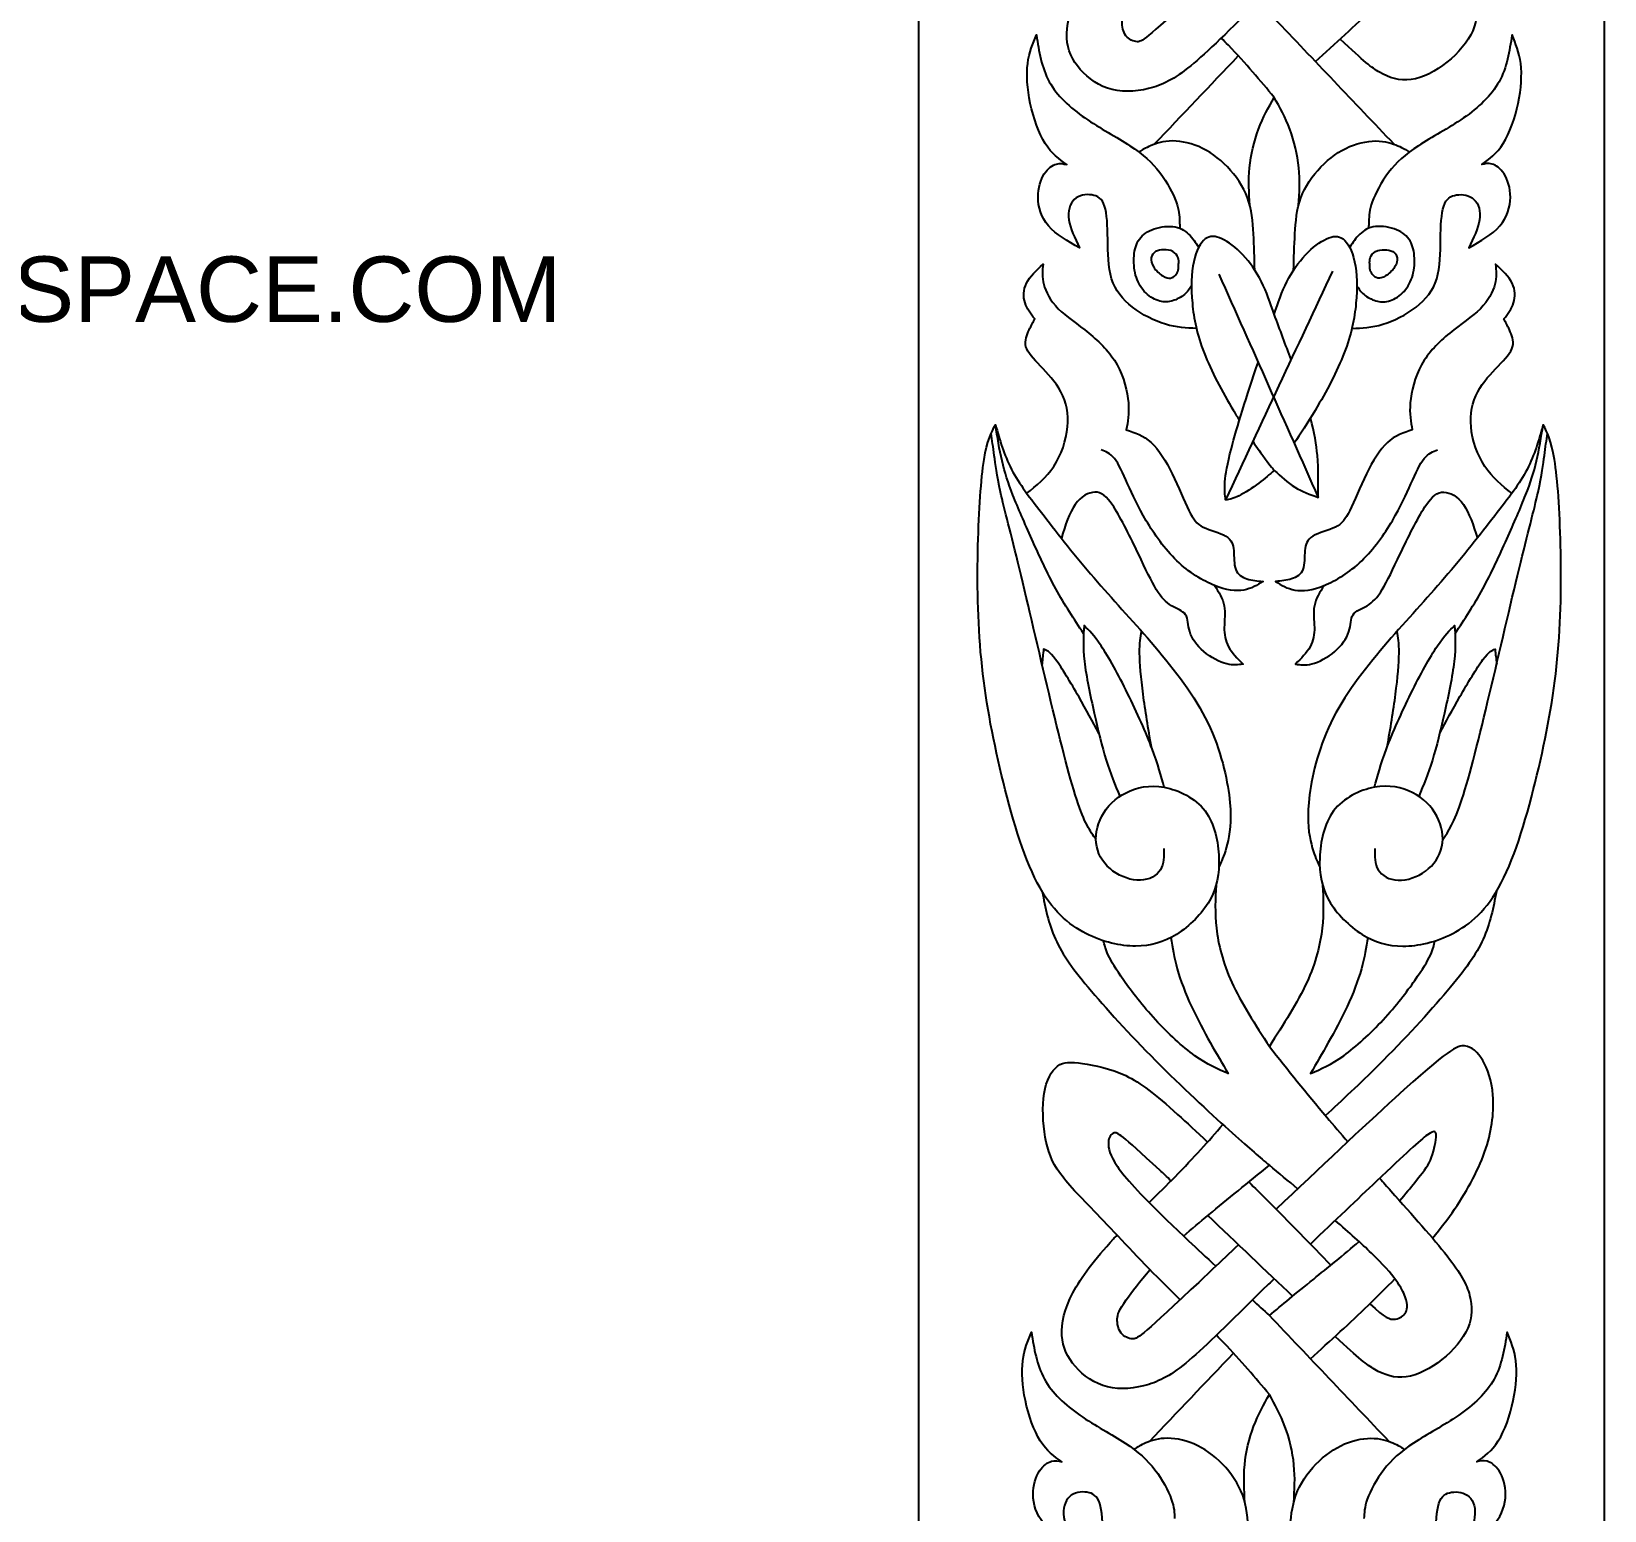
# Model space of a CAD drawing. Header units: millimetres. Extents: x 164 to 454, y 11 to 406.
# Drawn here: x 328.3 to 454.5, y 125.2 to 243.9 of the extents above; entities that cross this region are included whole.
import ezdxf
from ezdxf.enums import TextEntityAlignment as Align

# ---------------------------------------------------------------- set-up
doc = ezdxf.new("R2010")
doc.units = ezdxf.units.MM
for name, color, linetype in [('Default', 7, 'Continuous'), ('DV1_Default', 7, 'Continuous'), ('DV1_Layer_1', 7, 'Continuous'), ('Layer_1', 7, 'Continuous')]:
    doc.layers.add(name, color=color, linetype=linetype)
doc.styles.add('SEACAD_arial_ttfB', font='arial.ttf')

# ---------------------------------------------------------------- blocks, each defined once
blk = doc.blocks.new('SE')
at = {"layer": 'DV1_Layer_1', "color": 7, "linetype": 'Continuous'}
blk.add_line((399.47, 65.81), (399.47, 355.01), dxfattribs=at)
for points, knots in [([(436.83, 255.95), (437.13, 255.62), (437.43, 255.28), (437.73, 254.95), (439.46, 253), (441.15, 251.12), (442.24, 249.73), (443.33, 248.34), (444.29, 246.55), (444.29, 244.82), (443.91, 243.93), (443.52, 243.04), (442.74, 242.13), (441.84, 241.41), (440.93, 240.68), (439.89, 240.15), (438.96, 240.02), (438.03, 239.89), (437.2, 240.16), (436.43, 240.61), (435.8, 240.97), (435.21, 241.45), (433.26, 243.26)], [0, 0, 0, 0, 0.111111, 0.111111, 0.111111, 0.222222, 0.222222, 0.222222, 0.333333, 0.444444, 0.444444, 0.444444, 0.555556, 0.555556, 0.555556, 0.666667, 0.666667, 0.666667, 0.777778, 0.777778, 0.777778, 1, 1, 1, 1]), ([(428.37, 247.89), (428.22, 247.74), (428.07, 247.6), (427.92, 247.45), (425.18, 244.79), (421.32, 240.85), (419.38, 239.75), (418.31, 239.41), (417.23, 239.08), (416.04, 238.96), (414.99, 239.22), (413.95, 239.47), (412.16, 240.75), (411.4, 242.37), (411.34, 243.35), (411.28, 244.32), (411.54, 245.46), (412.21, 246.74), (412.88, 248.03), (413.97, 249.46), (415.47, 251.08), (415.56, 251.19), (415.66, 251.29), (415.76, 251.39)], [0, 0, 0, 0, 0.1, 0.1, 0.1, 0.2, 0.3, 0.3, 0.3, 0.4, 0.4, 0.4, 0.5, 0.6, 0.6, 0.6, 0.7, 0.7, 0.7, 0.8, 0.8, 0.8, 1, 1, 1, 1]), ([(425.51, 250.62), (424.06, 249.25), (422.75, 248.01), (421.69, 247.01), (417.59, 243.17), (417.33, 243.04), (417.01, 243.06), (416.69, 243.08), (416.31, 243.23), (416.08, 243.54), (415.85, 243.84), (415.68, 244.74), (415.92, 245.36), (416.5, 246.19), (416.94, 246.81), (417.62, 247.71), (418.41, 248.62)], [0, 0, 0, 0, 0.142857, 0.142857, 0.142857, 0.285714, 0.285714, 0.285714, 0.428571, 0.428571, 0.428571, 0.571429, 0.714286, 0.714286, 0.714286, 1, 1, 1, 1]), ([(431.28, 241.48), (432.08, 242.19), (432.88, 242.91), (433.67, 243.64), (435.2, 245.05), (436.71, 246.52), (438.05, 247.89)], [0, 0, 0, 0, 0.333333, 0.333333, 0.333333, 1, 1, 1, 1]), ([(421.74, 220.06), (420.94, 220.09), (420.15, 220.12), (419.26, 220.39), (418.37, 220.65), (417.38, 221.15), (416.6, 221.77), (415.81, 222.38), (415.23, 223.1), (414.93, 224.04), (414.64, 224.98), (414.64, 227.3), (414.57, 229.26), (414.37, 229.87), (414.18, 230.47), (413.45, 230.92), (412.31, 230.75), (411.94, 230.4), (411.57, 230.06), (411.23, 228.85), (411.98, 227.3), (412.36, 226.52), (411.42, 227.05), (410.47, 227.59), (409.87, 228.28), (409.28, 228.97), (409.03, 229.81), (409.03, 230.57), (409.02, 231.33), (409.24, 232), (409.53, 232.46), (409.83, 232.92), (410.55, 233.4), (411.07, 233.26), (411.33, 233.2), (410.73, 233.63), (409.52, 234.49), (408.66, 236.94), (408.41, 238.11), (408.15, 239.28), (408.09, 240.41), (408.2, 241.31), (408.31, 242.22), (408.6, 242.91), (408.9, 243.6), (409.1, 242.29), (409.31, 240.97), (409.93, 239.85), (410.55, 238.72), (411.59, 237.77), (412.79, 236.94), (413.99, 236.11), (416.71, 234.7), (418.19, 233.35), (418.8, 232.57), (419.4, 231.78), (419.87, 230.88), (420.11, 230.21), (420.35, 229.54), (420.37, 229.09), (420.39, 228.64)], [0, 0, 0, 0, 0.04, 0.04, 0.04, 0.08, 0.08, 0.08, 0.12, 0.12, 0.12, 0.16, 0.2, 0.2, 0.2, 0.24, 0.28, 0.28, 0.28, 0.32, 0.36, 0.36, 0.36, 0.4, 0.4, 0.4, 0.44, 0.44, 0.44, 0.48, 0.48, 0.48, 0.52, 0.56, 0.56, 0.56, 0.6, 0.64, 0.64, 0.64, 0.68, 0.68, 0.68, 0.72, 0.72, 0.72, 0.76, 0.76, 0.76, 0.8, 0.8, 0.8, 0.84, 0.88, 0.88, 0.88, 0.92, 0.92, 0.92, 1, 1, 1, 1]), ([(427.98, 238.59), (426.86, 239.93), (425.74, 241.27), (424.3, 242.77), (424.11, 242.96), (423.92, 243.16), (423.73, 243.35)], [0, 0, 0, 0, 0.333333, 0.333333, 0.333333, 1, 1, 1, 1]), ([(434.22, 220.06), (435.01, 220.09), (435.81, 220.12), (436.7, 220.39), (437.59, 220.65), (438.57, 221.15), (439.36, 221.77), (440.14, 222.38), (440.73, 223.1), (441.02, 224.04), (441.31, 224.98), (441.31, 227.3), (441.38, 229.26), (441.58, 229.87), (441.78, 230.47), (442.51, 230.92), (443.64, 230.75), (444.01, 230.4), (444.39, 230.06), (444.73, 228.85), (443.97, 227.3), (443.59, 226.52), (444.54, 227.05), (445.49, 227.59), (446.08, 228.28), (446.68, 228.97), (446.92, 229.81), (446.93, 230.57), (446.94, 231.33), (446.71, 232), (446.42, 232.46), (446.13, 232.92), (445.4, 233.4), (444.89, 233.26), (444.63, 233.2), (445.23, 233.63), (446.44, 234.49), (447.3, 236.94), (447.55, 238.11), (447.8, 239.28), (447.87, 240.41), (447.76, 241.31), (447.65, 242.22), (447.35, 242.91), (447.06, 243.6), (446.85, 242.29), (446.65, 240.97), (446.02, 239.85), (445.4, 238.72), (444.37, 237.77), (443.17, 236.94), (441.97, 236.11), (439.24, 234.7), (437.76, 233.35), (437.16, 232.57), (436.55, 231.78), (436.09, 230.88), (435.85, 230.21), (435.61, 229.54), (435.59, 229.09), (435.57, 228.64)], [0, 0, 0, 0, 0.04, 0.04, 0.04, 0.08, 0.08, 0.08, 0.12, 0.12, 0.12, 0.16, 0.2, 0.2, 0.2, 0.24, 0.28, 0.28, 0.28, 0.32, 0.36, 0.36, 0.36, 0.4, 0.4, 0.4, 0.44, 0.44, 0.44, 0.48, 0.48, 0.48, 0.52, 0.56, 0.56, 0.56, 0.6, 0.64, 0.64, 0.64, 0.68, 0.68, 0.68, 0.72, 0.72, 0.72, 0.76, 0.76, 0.76, 0.8, 0.8, 0.8, 0.84, 0.88, 0.88, 0.88, 0.92, 0.92, 0.92, 1, 1, 1, 1]), ([(426.02, 229.95), (425.96, 230.93), (425.9, 231.91), (426, 232.95), (426.1, 233.99), (426.37, 235.09), (426.72, 236.04), (427.08, 236.99), (427.53, 237.79), (427.98, 238.59)], [0, 0, 0, 0, 0.25, 0.25, 0.25, 0.5, 0.5, 0.5, 1, 1, 1, 1]), ([(429.94, 229.95), (430, 230.93), (430.06, 231.91), (429.96, 232.95), (429.85, 233.99), (429.59, 235.09), (429.23, 236.04), (428.88, 236.99), (428.43, 237.79), (427.98, 238.59)], [0, 0, 0, 0, 0.25, 0.25, 0.25, 0.5, 0.5, 0.5, 1, 1, 1, 1]), ([(426.42, 224.74), (426.39, 225.7), (426.37, 226.67), (426.32, 227.64), (426.26, 228.62), (426.17, 229.61), (425.84, 230.53), (425.5, 231.45), (424.92, 232.3), (423.54, 233.72), (422.75, 234.29), (421.93, 234.64), (421.11, 234.99), (420.26, 235.13), (419.55, 235.09), (418.85, 235.04), (418.29, 234.82), (417.91, 234.64), (417.53, 234.47), (417.32, 234.34), (417.12, 234.21)], [0, 0, 0, 0, 0.125, 0.125, 0.125, 0.25, 0.25, 0.25, 0.375, 0.375, 0.5, 0.5, 0.5, 0.625, 0.625, 0.625, 0.75, 0.75, 0.75, 1, 1, 1, 1]), ([(429.54, 224.74), (429.56, 225.7), (429.59, 226.67), (429.64, 227.64), (429.7, 228.62), (429.78, 229.61), (430.12, 230.53), (430.45, 231.45), (431.04, 232.3), (432.41, 233.72), (433.2, 234.29), (434.03, 234.64), (434.85, 234.99), (435.7, 235.13), (436.4, 235.09), (437.11, 235.04), (437.67, 234.82), (438.05, 234.64), (438.43, 234.47), (438.63, 234.34), (438.83, 234.21)], [0, 0, 0, 0, 0.125, 0.125, 0.125, 0.25, 0.25, 0.25, 0.375, 0.375, 0.5, 0.5, 0.5, 0.625, 0.625, 0.625, 0.75, 0.75, 0.75, 1, 1, 1, 1]), ([(421.35, 223.48), (421.19, 223.24), (421.02, 222.99), (420.77, 222.77), (420.51, 222.56), (420.16, 222.37), (419.83, 222.27), (419.49, 222.17), (419.17, 222.15), (418.8, 222.25), (418.43, 222.35), (418.02, 222.57), (417.68, 222.9), (417.34, 223.23), (417.08, 223.66), (416.92, 224.15), (416.75, 224.64), (416.7, 225.19), (416.72, 225.7), (416.74, 226.21), (416.85, 226.69), (417.07, 227.08), (417.3, 227.47), (417.65, 227.76), (418.66, 228.17), (419.32, 228.29), (420.38, 228.17), (420.79, 227.92), (421.11, 227.62), (421.43, 227.31), (421.68, 226.94), (421.92, 226.57)], [0, 0, 0, 0, 0.083333, 0.083333, 0.083333, 0.166667, 0.166667, 0.166667, 0.25, 0.25, 0.25, 0.333333, 0.333333, 0.333333, 0.416667, 0.416667, 0.416667, 0.5, 0.5, 0.5, 0.583333, 0.583333, 0.583333, 0.666667, 0.666667, 0.75, 0.75, 0.833333, 0.833333, 0.833333, 1, 1, 1, 1]), ([(427.98, 221.19), (427.67, 222.09), (427.37, 222.98), (426.95, 223.8), (426.54, 224.62), (426.03, 225.36), (425.47, 225.96), (424.9, 226.55), (423.7, 227.45), (422.83, 227.52), (422.45, 227.23), (422.06, 226.93), (421.71, 226.31), (421.52, 225.41), (421.33, 224.5), (421.3, 223.31), (421.41, 222.08), (421.52, 220.84), (422.04, 218.29), (423.8, 214.98), (424.7, 213.48), (424.86, 213.21), (425.02, 212.94), (425.18, 212.68)], [0, 0, 0, 0, 0.1, 0.1, 0.1, 0.2, 0.2, 0.2, 0.3, 0.4, 0.4, 0.4, 0.5, 0.5, 0.5, 0.6, 0.6, 0.6, 0.7, 0.8, 0.8, 0.8, 1, 1, 1, 1]), ([(427.98, 221.19), (428.28, 222.09), (428.59, 222.98), (429, 223.8), (429.41, 224.62), (429.93, 225.36), (430.49, 225.96), (431.05, 226.55), (432.26, 227.45), (433.12, 227.52), (433.51, 227.23), (433.9, 226.93), (434.24, 226.31), (434.43, 225.41), (434.62, 224.5), (434.66, 223.31), (434.54, 222.08), (434.43, 220.84), (433.91, 218.29), (432.16, 214.98), (431.26, 213.48), (430.67, 212.49), (430.07, 211.57), (429.58, 210.84)], [0, 0, 0, 0, 0.1, 0.1, 0.1, 0.2, 0.2, 0.2, 0.3, 0.4, 0.4, 0.4, 0.5, 0.5, 0.5, 0.6, 0.6, 0.6, 0.7, 0.8, 0.8, 0.8, 1, 1, 1, 1]), ([(434.61, 223.48), (434.77, 223.24), (434.93, 222.99), (435.19, 222.77), (435.44, 222.56), (435.79, 222.37), (436.13, 222.27), (436.47, 222.17), (436.79, 222.15), (437.16, 222.25), (437.52, 222.35), (437.93, 222.57), (438.27, 222.9), (438.61, 223.23), (438.88, 223.66), (439.04, 224.15), (439.2, 224.64), (439.26, 225.19), (439.23, 225.7), (439.21, 226.21), (439.11, 226.69), (438.88, 227.08), (438.65, 227.47), (438.3, 227.76), (437.29, 228.17), (436.63, 228.29), (435.57, 228.17), (435.17, 227.92), (434.85, 227.62), (434.52, 227.31), (434.28, 226.94), (434.04, 226.57)], [0, 0, 0, 0, 0.083333, 0.083333, 0.083333, 0.166667, 0.166667, 0.166667, 0.25, 0.25, 0.25, 0.333333, 0.333333, 0.333333, 0.416667, 0.416667, 0.416667, 0.5, 0.5, 0.5, 0.583333, 0.583333, 0.583333, 0.666667, 0.666667, 0.75, 0.75, 0.833333, 0.833333, 0.833333, 1, 1, 1, 1]), ([(420.31, 225.22), (420.31, 225.06), (420.31, 224.89), (420.24, 224.58), (420.15, 224.44), (419.95, 224.21), (419.83, 224.12), (419.67, 224.1), (419.5, 224.07), (419.29, 224.12), (418.78, 224.43), (418.49, 224.69), (418.31, 224.96), (418.14, 225.23), (418.07, 225.5), (418.11, 225.72), (418.15, 225.95), (418.28, 226.11), (418.46, 226.22), (418.65, 226.32), (418.88, 226.35), (419.13, 226.36), (419.37, 226.37), (419.63, 226.34), (419.84, 226.23), (420.04, 226.11), (420.2, 225.91), (420.27, 225.73), (420.34, 225.54), (420.32, 225.39), (420.31, 225.22)], [0, 0, 0, 0, 0.083333, 0.083333, 0.166667, 0.166667, 0.25, 0.25, 0.25, 0.333333, 0.333333, 0.416667, 0.416667, 0.416667, 0.5, 0.5, 0.5, 0.583333, 0.583333, 0.583333, 0.666667, 0.666667, 0.666667, 0.75, 0.75, 0.75, 0.833333, 0.833333, 0.833333, 1, 1, 1, 1]), ([(435.64, 225.22), (435.65, 225.06), (435.64, 224.89), (435.72, 224.58), (435.81, 224.44), (436.01, 224.21), (436.12, 224.12), (436.29, 224.1), (436.45, 224.07), (436.67, 224.12), (437.17, 224.43), (437.47, 224.69), (437.64, 224.96), (437.82, 225.23), (437.88, 225.5), (437.85, 225.72), (437.81, 225.95), (437.68, 226.11), (437.49, 226.22), (437.31, 226.32), (437.08, 226.35), (436.83, 226.36), (436.58, 226.37), (436.33, 226.34), (436.12, 226.23), (435.91, 226.11), (435.76, 225.91), (435.69, 225.73), (435.62, 225.54), (435.64, 225.39), (435.64, 225.22)], [0, 0, 0, 0, 0.083333, 0.083333, 0.166667, 0.166667, 0.25, 0.25, 0.25, 0.333333, 0.333333, 0.416667, 0.416667, 0.416667, 0.5, 0.5, 0.5, 0.583333, 0.583333, 0.583333, 0.666667, 0.666667, 0.666667, 0.75, 0.75, 0.75, 0.833333, 0.833333, 0.833333, 1, 1, 1, 1]), ([(408.12, 206.83), (408.9, 207.45), (409.69, 208.08), (410.29, 208.99), (410.89, 209.9), (411.3, 211.09), (411.4, 212.15), (411.51, 213.21), (411.09, 215.08), (409.78, 216.46), (409.22, 217.04), (408.66, 217.63), (408.19, 218.11), (408.06, 218.59), (407.94, 219.08), (408.14, 219.56), (408.31, 219.93), (408.49, 220.3), (408.63, 220.56), (408.76, 220.82), (408.45, 221.22), (407.83, 222.01), (407.83, 223.15), (408.1, 223.68), (408.37, 224.22), (408.9, 224.72), (409.44, 225.22), (409.38, 224.7), (409.28, 223.67), (410.01, 222.29), (410.65, 221.64), (411.3, 220.99), (412.23, 220.39), (413.11, 219.67), (413.99, 218.96), (414.82, 218.13), (415.37, 217.14), (415.92, 216.15), (416.2, 214.99), (416.28, 214.09), (416.35, 213.2), (416.23, 212.56), (416.11, 211.92), (416.8, 211.69), (418.18, 211.25), (419.29, 209.42), (419.79, 208.38), (420.3, 207.35), (421.24, 205.04), (422.01, 204.05), (423.63, 203.67), (424.1, 203.39), (424.56, 203.1), (424.69, 202.72), (424.73, 202.23), (424.77, 201.74), (424.7, 200.53), (425.39, 200.09), (425.79, 199.96), (426.19, 199.83), (426.63, 199.79), (427.08, 199.76), (426.62, 199.46), (425.69, 198.88), (424.13, 199.05), (423.19, 199.43), (422.25, 199.81), (421.15, 200.48), (420.17, 201.41), (419.2, 202.35), (418.35, 203.54), (417.71, 204.63), (417.06, 205.73), (416.61, 206.73), (416.22, 207.59), (415.84, 208.45), (415.51, 209.18), (415.16, 209.61), (414.82, 210.04), (414.46, 210.18), (414.09, 210.31)], [0, 0, 0, 0, 0.030303, 0.030303, 0.030303, 0.060606, 0.060606, 0.060606, 0.090909, 0.121212, 0.121212, 0.121212, 0.151515, 0.151515, 0.151515, 0.181818, 0.181818, 0.181818, 0.212121, 0.212121, 0.212121, 0.242424, 0.272727, 0.272727, 0.272727, 0.30303, 0.30303, 0.30303, 0.333333, 0.363636, 0.363636, 0.363636, 0.393939, 0.393939, 0.393939, 0.424242, 0.424242, 0.424242, 0.454545, 0.454545, 0.454545, 0.484848, 0.484848, 0.484848, 0.515152, 0.545455, 0.545455, 0.545455, 0.575758, 0.606061, 0.636364, 0.636364, 0.636364, 0.666667, 0.666667, 0.666667, 0.69697, 0.727273, 0.727273, 0.727273, 0.757576, 0.757576, 0.757576, 0.787879, 0.818182, 0.818182, 0.818182, 0.848485, 0.848485, 0.848485, 0.878788, 0.878788, 0.878788, 0.909091, 0.909091, 0.909091, 0.939394, 0.939394, 0.939394, 1, 1, 1, 1]), ([(447.05, 206.83), (446.27, 207.45), (445.48, 208.08), (444.89, 208.99), (444.29, 209.9), (443.87, 211.09), (443.77, 212.15), (443.67, 213.21), (444.08, 215.08), (445.39, 216.46), (445.95, 217.04), (446.51, 217.63), (446.98, 218.11), (447.11, 218.59), (447.24, 219.08), (447.03, 219.56), (446.86, 219.93), (446.68, 220.3), (446.55, 220.56), (446.41, 220.82), (446.72, 221.22), (447.34, 222.01), (447.34, 223.15), (447.07, 223.68), (446.8, 224.22), (446.27, 224.72), (445.74, 225.22), (445.79, 224.7), (445.89, 223.67), (445.17, 222.29), (444.52, 221.64), (443.87, 220.99), (442.94, 220.39), (442.06, 219.67), (441.18, 218.96), (440.35, 218.13), (439.8, 217.14), (439.25, 216.15), (438.97, 214.99), (438.9, 214.09), (438.82, 213.2), (438.94, 212.56), (439.06, 211.92), (438.37, 211.69), (436.99, 211.25), (435.89, 209.42), (435.38, 208.38), (434.87, 207.35), (433.94, 205.04), (433.16, 204.05), (431.54, 203.67), (431.07, 203.39), (430.61, 203.1), (430.49, 202.72), (430.44, 202.23), (430.4, 201.74), (430.47, 200.53), (429.78, 200.09), (429.38, 199.96), (428.99, 199.83), (428.54, 199.79), (428.09, 199.76), (428.55, 199.46), (429.49, 198.88), (431.04, 199.05), (431.98, 199.43), (432.92, 199.81), (434.02, 200.48), (435, 201.41), (435.97, 202.35), (436.82, 203.54), (437.46, 204.63), (438.11, 205.73), (438.56, 206.73), (438.95, 207.59), (439.34, 208.45), (439.66, 209.18), (440.01, 209.61), (440.35, 210.04), (440.72, 210.18), (441.08, 210.31)], [0, 0, 0, 0, 0.030303, 0.030303, 0.030303, 0.060606, 0.060606, 0.060606, 0.090909, 0.121212, 0.121212, 0.121212, 0.151515, 0.151515, 0.151515, 0.181818, 0.181818, 0.181818, 0.212121, 0.212121, 0.212121, 0.242424, 0.272727, 0.272727, 0.272727, 0.30303, 0.30303, 0.30303, 0.333333, 0.363636, 0.363636, 0.363636, 0.393939, 0.393939, 0.393939, 0.424242, 0.424242, 0.424242, 0.454545, 0.454545, 0.454545, 0.484848, 0.484848, 0.484848, 0.515152, 0.545455, 0.545455, 0.545455, 0.575758, 0.606061, 0.636364, 0.636364, 0.636364, 0.666667, 0.666667, 0.666667, 0.69697, 0.727273, 0.727273, 0.727273, 0.757576, 0.757576, 0.757576, 0.787879, 0.818182, 0.818182, 0.818182, 0.848485, 0.848485, 0.848485, 0.878788, 0.878788, 0.878788, 0.909091, 0.909091, 0.909091, 0.939394, 0.939394, 0.939394, 1, 1, 1, 1]), ([(427.98, 221.19), (427.98, 221.19), (427.98, 221.19), (427.98, 221.19), (427.98, 221.19), (427.98, 221.19), (427.98, 221.19)], [0, 0, 0, 0, 0.333333, 0.333333, 0.333333, 1, 1, 1, 1]), ([(427.98, 208.67), (427.61, 208.34), (427.23, 208.01), (426.74, 207.64), (426.24, 207.27), (425, 206.45), (424.39, 206.34), (424.08, 206.29), (423.98, 207.12), (423.89, 207.94), (424.54, 210.43), (424.98, 212.13), (425.78, 214.61), (426.68, 217.33)], [0, 0, 0, 0, 0.166667, 0.166667, 0.166667, 0.333333, 0.5, 0.5, 0.5, 0.666667, 0.666667, 0.666667, 1, 1, 1, 1]), ([(419.11, 178.33), (419.13, 177.71), (419.15, 177.09), (418.85, 176.62), (418.56, 176.14), (417.96, 175.81), (417.24, 175.79), (416.53, 175.76), (414.87, 176.32), (413.9, 177.7), (413.74, 178.48), (413.58, 179.26), (413.89, 181.02), (415.23, 182.37), (416.09, 182.81), (416.94, 183.25), (417.97, 183.46), (419.15, 183.24), (420.32, 183.03), (421.63, 182.39), (422.43, 181.34), (423.22, 180.3), (423.49, 178.85), (423.54, 177.57), (423.58, 176.3), (423.2, 174.09), (421.17, 172.09), (420.14, 171.44), (419.11, 170.8), (418.08, 170.5), (416.86, 170.5), (415.65, 170.5), (414.25, 170.8), (412.87, 171.51), (411.49, 172.23), (408.76, 174.5), (405.92, 184.34), (404.78, 190.41), (404.48, 193.51), (404.17, 196.62), (404.14, 199.79), (404.21, 202.63), (404.28, 205.47), (404.45, 207.97), (404.7, 209.53), (404.95, 211.09), (405.28, 211.71), (405.61, 212.33), (405.95, 211.13), (406.3, 209.92), (406.9, 208.75), (407.5, 207.59), (408.37, 206.47), (409.51, 205.01), (410.64, 203.55), (413.47, 199.96), (416.51, 196.72), (418.1, 194.88), (419.68, 193.05), (421.34, 190.99), (422.45, 188.82), (423.56, 186.65), (424.7, 182.06), (424.46, 179.82), (424.28, 178.97), (424.1, 178.13), (423.86, 177.56), (423.72, 177.25), (423.59, 176.94), (423.56, 176.89), (423.53, 176.83)], [0, 0, 0, 0, 0.034483, 0.034483, 0.034483, 0.068966, 0.068966, 0.068966, 0.103448, 0.137931, 0.137931, 0.137931, 0.172414, 0.206897, 0.206897, 0.206897, 0.241379, 0.241379, 0.241379, 0.275862, 0.275862, 0.275862, 0.310345, 0.310345, 0.310345, 0.344828, 0.37931, 0.37931, 0.37931, 0.413793, 0.413793, 0.413793, 0.448276, 0.448276, 0.448276, 0.482759, 0.517241, 0.551724, 0.551724, 0.551724, 0.586207, 0.586207, 0.586207, 0.62069, 0.62069, 0.62069, 0.655172, 0.655172, 0.655172, 0.689655, 0.689655, 0.689655, 0.724138, 0.724138, 0.724138, 0.758621, 0.793103, 0.793103, 0.793103, 0.827586, 0.827586, 0.827586, 0.862069, 0.896552, 0.896552, 0.896552, 0.931034, 0.931034, 0.931034, 1, 1, 1, 1]), ([(412.68, 195.58), (411.92, 196.73), (411.16, 197.87), (410.46, 199.15), (409.76, 200.43), (409.12, 201.84), (407.95, 204.45), (407.42, 205.66), (407.02, 206.67), (406.62, 207.69), (406.35, 208.51), (406.14, 209.42), (405.93, 210.34), (405.77, 211.33), (405.61, 212.33)], [0, 0, 0, 0, 0.166667, 0.166667, 0.166667, 0.333333, 0.333333, 0.5, 0.5, 0.5, 0.666667, 0.666667, 0.666667, 1, 1, 1, 1]), ([(427.98, 208.67), (428.51, 208.18), (429.04, 207.69), (429.63, 207.32), (430.22, 206.96), (430.86, 206.73), (431.51, 206.5), (431.52, 207.61), (431.54, 208.72), (431.44, 209.87), (431.36, 210.75), (431.21, 211.66), (430.89, 212.87)], [0, 0, 0, 0, 0.2, 0.2, 0.2, 0.4, 0.4, 0.4, 0.6, 0.6, 0.6, 1, 1, 1, 1]), ([(436.06, 178.33), (436.04, 177.71), (436.02, 177.09), (436.32, 176.62), (436.61, 176.14), (437.21, 175.81), (437.93, 175.79), (438.65, 175.76), (440.3, 176.32), (441.27, 177.7), (441.43, 178.48), (441.6, 179.26), (441.28, 181.02), (439.94, 182.37), (439.09, 182.81), (438.23, 183.25), (437.2, 183.46), (436.02, 183.24), (434.85, 183.03), (433.54, 182.39), (432.75, 181.34), (431.95, 180.3), (431.68, 178.85), (431.63, 177.57), (431.59, 176.3), (431.97, 174.09), (434.01, 172.09), (435.03, 171.44), (436.06, 170.8), (437.09, 170.5), (438.31, 170.5), (439.53, 170.5), (440.92, 170.8), (442.3, 171.51), (443.68, 172.23), (446.41, 174.5), (449.25, 184.34), (450.39, 190.41), (450.69, 193.51), (451, 196.62), (451.03, 199.79), (450.96, 202.63), (450.89, 205.47), (450.72, 207.97), (450.47, 209.53), (450.22, 211.09), (449.89, 211.71), (449.56, 212.33), (449.22, 211.13), (448.87, 209.92), (448.27, 208.75), (447.67, 207.59), (446.8, 206.47), (445.67, 205.01), (444.53, 203.55), (441.7, 199.96), (438.66, 196.72), (437.08, 194.88), (435.49, 193.05), (433.83, 190.99), (432.72, 188.82), (431.61, 186.65), (430.47, 182.06), (430.71, 179.82), (430.89, 178.97), (431.07, 178.13), (431.31, 177.56), (431.45, 177.25), (431.58, 176.94), (431.61, 176.89), (431.64, 176.83)], [0, 0, 0, 0, 0.034483, 0.034483, 0.034483, 0.068966, 0.068966, 0.068966, 0.103448, 0.137931, 0.137931, 0.137931, 0.172414, 0.206897, 0.206897, 0.206897, 0.241379, 0.241379, 0.241379, 0.275862, 0.275862, 0.275862, 0.310345, 0.310345, 0.310345, 0.344828, 0.37931, 0.37931, 0.37931, 0.413793, 0.413793, 0.413793, 0.448276, 0.448276, 0.448276, 0.482759, 0.517241, 0.551724, 0.551724, 0.551724, 0.586207, 0.586207, 0.586207, 0.62069, 0.62069, 0.62069, 0.655172, 0.655172, 0.655172, 0.689655, 0.689655, 0.689655, 0.724138, 0.724138, 0.724138, 0.758621, 0.793103, 0.793103, 0.793103, 0.827586, 0.827586, 0.827586, 0.862069, 0.896552, 0.896552, 0.896552, 0.931034, 0.931034, 0.931034, 1, 1, 1, 1]), ([(442.49, 195.58), (443.25, 196.73), (444.01, 197.87), (444.71, 199.15), (445.41, 200.43), (446.05, 201.84), (447.22, 204.45), (447.75, 205.66), (448.15, 206.67), (448.55, 207.69), (448.82, 208.51), (449.03, 209.42), (449.24, 210.34), (449.4, 211.33), (449.56, 212.33)], [0, 0, 0, 0, 0.166667, 0.166667, 0.166667, 0.333333, 0.333333, 0.5, 0.5, 0.5, 0.666667, 0.666667, 0.666667, 1, 1, 1, 1]), ([(413.68, 179.06), (413.21, 179.71), (412.75, 180.37), (411.51, 184.16), (410.73, 187.3), (409.91, 190.74), (409.09, 194.19), (408.23, 197.93), (407.54, 200.77), (406.85, 203.6), (406.33, 205.54), (406.02, 206.93), (405.71, 208.31), (405.61, 209.16), (405.52, 209.85), (405.42, 210.55), (405.35, 211.1), (405.27, 211.64)], [0, 0, 0, 0, 0.142857, 0.142857, 0.285714, 0.285714, 0.285714, 0.428571, 0.428571, 0.428571, 0.571429, 0.571429, 0.571429, 0.714286, 0.714286, 0.714286, 1, 1, 1, 1]), ([(426.27, 211), (426.57, 210.55), (426.84, 210.16), (427.06, 209.86), (427.61, 209.08), (427.79, 208.87), (427.98, 208.67)], [0, 0, 0, 0, 0.333333, 0.333333, 0.333333, 1, 1, 1, 1]), ([(441.5, 179.06), (441.96, 179.71), (442.42, 180.37), (443.67, 184.16), (444.44, 187.3), (445.26, 190.74), (446.08, 194.19), (446.94, 197.93), (447.63, 200.77), (448.32, 203.6), (448.84, 205.54), (449.15, 206.93), (449.46, 208.31), (449.56, 209.16), (449.66, 209.85), (449.75, 210.55), (449.83, 211.1), (449.9, 211.64)], [0, 0, 0, 0, 0.142857, 0.142857, 0.285714, 0.285714, 0.285714, 0.428571, 0.428571, 0.428571, 0.571429, 0.571429, 0.571429, 0.714286, 0.714286, 0.714286, 1, 1, 1, 1]), ([(423.19, 199.43), (423.52, 198.9), (423.85, 198.37), (423.97, 197.81), (424.08, 197.24), (423.98, 196.64), (423.97, 196.07), (423.96, 195.51), (424.05, 195), (424.31, 194.51), (424.58, 194.03), (425.03, 193.58), (425.48, 193.13), (425.1, 193.06), (424.72, 193), (424.17, 193.14), (423.62, 193.29), (422.89, 193.65), (422.33, 194.13), (421.77, 194.6), (421.37, 195.19), (421.2, 195.73), (421.03, 196.27), (421.08, 196.77), (420.86, 197.09), (420.65, 197.41), (419.68, 197.69), (418.92, 198.45), (418.52, 199.11), (418.11, 199.78), (417.25, 201.67), (415.7, 204.81), (415.1, 205.73), (414.51, 206.66), (414.09, 206.93), (413.58, 206.92), (413.08, 206.9), (412.47, 206.59), (412.01, 205.93), (411.54, 205.27), (411.22, 204.26), (410.9, 203.24)], [0, 0, 0, 0, 0.0625, 0.0625, 0.0625, 0.125, 0.125, 0.125, 0.1875, 0.1875, 0.1875, 0.25, 0.25, 0.25, 0.3125, 0.3125, 0.3125, 0.375, 0.375, 0.375, 0.4375, 0.4375, 0.4375, 0.5, 0.5, 0.5, 0.5625, 0.625, 0.625, 0.625, 0.6875, 0.75, 0.75, 0.75, 0.8125, 0.8125, 0.8125, 0.875, 0.875, 0.875, 1, 1, 1, 1]), ([(431.98, 199.43), (431.65, 198.9), (431.32, 198.37), (431.2, 197.81), (431.09, 197.24), (431.19, 196.64), (431.2, 196.07), (431.21, 195.51), (431.12, 195), (430.86, 194.51), (430.59, 194.03), (430.14, 193.58), (429.69, 193.13), (430.07, 193.06), (430.45, 193), (431, 193.14), (431.56, 193.29), (432.28, 193.65), (432.84, 194.13), (433.4, 194.6), (433.8, 195.19), (433.97, 195.73), (434.14, 196.27), (434.09, 196.77), (434.31, 197.09), (434.52, 197.41), (435.49, 197.69), (436.25, 198.45), (436.65, 199.11), (437.06, 199.78), (437.92, 201.67), (439.47, 204.81), (440.07, 205.73), (440.66, 206.66), (441.08, 206.93), (441.59, 206.92), (442.1, 206.9), (442.7, 206.59), (443.16, 205.93), (443.63, 205.27), (443.95, 204.26), (444.28, 203.24)], [0, 0, 0, 0, 0.0625, 0.0625, 0.0625, 0.125, 0.125, 0.125, 0.1875, 0.1875, 0.1875, 0.25, 0.25, 0.25, 0.3125, 0.3125, 0.3125, 0.375, 0.375, 0.375, 0.4375, 0.4375, 0.4375, 0.5, 0.5, 0.5, 0.5625, 0.625, 0.625, 0.625, 0.6875, 0.75, 0.75, 0.75, 0.8125, 0.8125, 0.8125, 0.875, 0.875, 0.875, 1, 1, 1, 1]), ([(419.15, 183.24), (418.91, 184.15), (418.66, 185.06), (417.7, 187.61), (416.98, 189.25), (416.22, 190.77), (415.47, 192.29), (414.69, 193.69), (413.51, 195.47), (413.11, 195.84), (412.72, 196.21), (412.67, 195.37), (412.62, 194.54), (412.89, 192.15), (413.22, 190.59), (413.54, 189.18), (413.85, 187.77), (414.16, 186.51), (414.5, 185.42), (414.84, 184.33), (415.22, 183.42), (415.59, 182.51)], [0, 0, 0, 0, 0.111111, 0.111111, 0.222222, 0.222222, 0.222222, 0.333333, 0.333333, 0.444444, 0.444444, 0.444444, 0.555556, 0.555556, 0.666667, 0.666667, 0.666667, 0.777778, 0.777778, 0.777778, 1, 1, 1, 1]), ([(418.12, 186.49), (417.88, 187.94), (417.63, 189.39), (417.29, 192.02), (417.18, 193.2), (417.18, 194.01), (417.17, 194.83), (417.26, 195.29), (417.35, 195.74)], [0, 0, 0, 0, 0.25, 0.25, 0.5, 0.5, 0.5, 1, 1, 1, 1]), ([(436.02, 183.24), (436.27, 184.15), (436.51, 185.06), (437.47, 187.61), (438.2, 189.25), (438.95, 190.77), (439.7, 192.29), (440.48, 193.69), (441.66, 195.47), (442.06, 195.84), (442.45, 196.21), (442.5, 195.37), (442.56, 194.54), (442.28, 192.15), (441.95, 190.59), (441.64, 189.18), (441.32, 187.77), (441.01, 186.51), (440.67, 185.42), (440.33, 184.33), (439.96, 183.42), (439.58, 182.51)], [0, 0, 0, 0, 0.111111, 0.111111, 0.222222, 0.222222, 0.222222, 0.333333, 0.333333, 0.444444, 0.444444, 0.444444, 0.555556, 0.555556, 0.666667, 0.666667, 0.666667, 0.777778, 0.777778, 0.777778, 1, 1, 1, 1]), ([(437.05, 186.49), (437.3, 187.94), (437.54, 189.39), (437.89, 192.02), (437.99, 193.2), (438, 194.01), (438, 194.83), (437.91, 195.29), (437.83, 195.74)], [0, 0, 0, 0, 0.25, 0.25, 0.5, 0.5, 0.5, 1, 1, 1, 1]), ([(413.91, 187.57), (413.41, 188.5), (412.91, 189.44), (412.29, 190.52), (411.67, 191.6), (410.93, 192.83), (410.44, 193.49), (409.95, 194.15), (409.71, 194.24), (409.47, 194.32), (409.43, 193.93), (409.39, 193.53), (409.35, 193.13)], [0, 0, 0, 0, 0.2, 0.2, 0.2, 0.4, 0.4, 0.4, 0.6, 0.6, 0.6, 1, 1, 1, 1]), ([(441.26, 187.57), (441.76, 188.5), (442.26, 189.44), (442.88, 190.52), (443.5, 191.6), (444.24, 192.83), (444.73, 193.49), (445.22, 194.15), (445.46, 194.24), (445.7, 194.32), (445.74, 193.93), (445.79, 193.53), (445.83, 193.13)], [0, 0, 0, 0, 0.2, 0.2, 0.2, 0.4, 0.4, 0.4, 0.6, 0.6, 0.6, 1, 1, 1, 1]), ([(409.36, 174.88), (409.61, 173.6), (409.86, 172.32), (410.42, 171.07), (410.99, 169.81), (411.87, 168.59), (413.31, 166.89), (414.75, 165.19), (416.75, 163.02), (418.85, 160.93), (420.94, 158.84), (423.13, 156.84), (424.6, 155.52), (426.08, 154.2), (426.83, 153.56), (427.59, 152.92)], [0, 0, 0, 0, 0.166667, 0.166667, 0.166667, 0.333333, 0.333333, 0.333333, 0.5, 0.5, 0.5, 0.666667, 0.666667, 0.666667, 1, 1, 1, 1]), ([(423.31, 175.4), (423.26, 174.3), (423.2, 173.21), (423.49, 170.66), (423.84, 169.19), (424.58, 167.58), (425.32, 165.97), (426.45, 164.21), (427.59, 162.45)], [0, 0, 0, 0, 0.25, 0.25, 0.5, 0.5, 0.5, 1, 1, 1, 1]), ([(431.86, 175.4), (431.91, 174.3), (431.97, 173.21), (431.68, 170.66), (431.33, 169.19), (430.59, 167.58), (429.85, 165.97), (428.72, 164.21), (427.59, 162.45)], [0, 0, 0, 0, 0.25, 0.25, 0.5, 0.5, 0.5, 1, 1, 1, 1]), ([(445.81, 174.88), (445.56, 173.6), (445.31, 172.32), (444.75, 171.07), (444.18, 169.81), (443.3, 168.59), (441.86, 166.89), (440.42, 165.19), (438.42, 163.02), (436.33, 160.93), (434.87, 159.48), (433.36, 158.07), (432.09, 156.9)], [0, 0, 0, 0, 0.2, 0.2, 0.2, 0.4, 0.4, 0.4, 0.6, 0.6, 0.6, 1, 1, 1, 1]), ([(419.69, 171.18), (419.81, 170.39), (419.93, 169.6), (420.46, 167.74), (420.87, 166.67), (421.34, 165.65), (421.82, 164.63), (422.35, 163.65), (423.35, 161.87), (423.81, 161.08), (424.28, 160.29), (423.44, 160.64), (422.61, 161), (421.62, 161.71), (420.62, 162.42), (419.47, 163.48), (418.45, 164.59), (417.43, 165.7), (416.55, 166.85), (415.91, 167.75), (415.27, 168.65), (414.89, 169.3), (414.66, 169.78), (414.43, 170.27), (414.36, 170.59), (414.29, 170.92)], [0, 0, 0, 0, 0.1, 0.1, 0.2, 0.2, 0.2, 0.3, 0.3, 0.4, 0.4, 0.4, 0.5, 0.5, 0.5, 0.6, 0.6, 0.6, 0.7, 0.7, 0.7, 0.8, 0.8, 0.8, 1, 1, 1, 1]), ([(435.48, 171.18), (435.36, 170.39), (435.24, 169.6), (434.71, 167.74), (434.3, 166.67), (433.83, 165.65), (433.35, 164.63), (432.82, 163.65), (431.82, 161.87), (431.36, 161.08), (430.89, 160.29), (431.73, 160.64), (432.56, 161), (433.56, 161.71), (434.55, 162.42), (435.7, 163.48), (436.72, 164.59), (437.74, 165.7), (438.63, 166.85), (439.26, 167.75), (439.9, 168.65), (440.29, 169.3), (440.51, 169.78), (440.74, 170.27), (440.81, 170.59), (440.88, 170.92)], [0, 0, 0, 0, 0.1, 0.1, 0.2, 0.2, 0.2, 0.3, 0.3, 0.4, 0.4, 0.4, 0.5, 0.5, 0.5, 0.6, 0.6, 0.6, 0.7, 0.7, 0.7, 0.8, 0.8, 0.8, 1, 1, 1, 1]), ([(427.59, 162.45), (429.07, 160.58), (430.56, 158.72), (432.19, 156.78), (432.74, 156.13), (433.3, 155.47), (433.88, 154.8)], [0, 0, 0, 0, 0.333333, 0.333333, 0.333333, 1, 1, 1, 1]), ([(440.68, 147.08), (441.32, 147.85), (441.91, 148.6), (442.45, 149.4), (443.52, 150.96), (444.44, 152.67), (444.96, 154.26), (445.49, 155.86), (445.63, 157.34), (445.53, 158.54), (445.44, 159.74), (444.78, 161.57), (443.85, 162.43), (443.26, 162.49), (442.68, 162.55), (441.97, 162.24), (437.65, 158.3), (435.19, 156.05), (431.56, 152.63), (428.13, 149.39)], [0, 0, 0, 0, 0.125, 0.125, 0.125, 0.25, 0.25, 0.25, 0.375, 0.375, 0.375, 0.5, 0.625, 0.625, 0.625, 0.75, 0.75, 0.75, 1, 1, 1, 1]), ([(420.43, 142.13), (419.94, 142.61), (419.43, 143.11), (418.93, 143.61), (417.18, 145.37), (415.46, 147.23), (414.04, 148.71), (412.63, 150.18), (411.52, 151.27), (410.82, 152.24), (410.11, 153.22), (409.49, 154.94), (409.28, 158.98), (410.11, 160.5), (410.6, 160.87), (411.09, 161.24), (411.66, 161.22), (412.6, 161.08), (413.54, 160.95), (414.85, 160.69), (416.07, 160.11), (417.28, 159.53), (418.41, 158.63), (420.23, 156.99), (420.94, 156.35), (421.74, 155.61), (422.63, 154.78)], [0, 0, 0, 0, 0.090909, 0.090909, 0.090909, 0.181818, 0.181818, 0.181818, 0.272727, 0.272727, 0.272727, 0.363636, 0.454545, 0.545455, 0.545455, 0.545455, 0.636364, 0.636364, 0.636364, 0.727273, 0.727273, 0.727273, 0.818182, 0.818182, 0.818182, 1, 1, 1, 1]), ([(419.7, 151.67), (419.37, 151.98), (419.07, 152.26), (418.79, 152.53), (415.66, 155.44), (415.08, 155.72), (414.7, 155.17), (414.67, 154.74), (414.65, 154.3), (414.78, 153.72), (415.4, 152.81), (416.03, 151.91), (417.13, 150.68), (419.24, 148.64), (420.36, 147.55), (421.76, 146.24), (423.29, 144.82)], [0, 0, 0, 0, 0.142857, 0.142857, 0.142857, 0.285714, 0.428571, 0.428571, 0.428571, 0.571429, 0.571429, 0.571429, 0.714286, 0.714286, 0.714286, 1, 1, 1, 1]), ([(417.94, 149.92), (418.66, 150.64), (419.38, 151.34), (420.03, 152), (421.56, 153.56), (422.72, 154.87), (423.87, 156.18)], [0, 0, 0, 0, 0.333333, 0.333333, 0.333333, 1, 1, 1, 1]), ([(438.04, 150.06), (438.53, 150.63), (438.93, 151.13), (439.25, 151.53), (439.93, 152.37), (440.26, 152.75), (440.51, 153.33), (440.76, 153.91), (440.93, 154.68), (440.97, 155.16), (441, 155.63), (440.8, 155.98), (438.52, 153.84), (436.17, 151.62), (434.71, 150.24), (432.79, 148.42), (430.88, 146.6)], [0, 0, 0, 0, 0.142857, 0.142857, 0.142857, 0.285714, 0.285714, 0.285714, 0.428571, 0.428571, 0.428571, 0.571429, 0.714286, 0.714286, 0.714286, 1, 1, 1, 1]), ([(420.71, 147.24), (421.34, 147.79), (422.02, 148.35), (422.75, 148.96), (424.21, 150.16), (425.9, 151.54), (427.59, 152.92)], [0, 0, 0, 0, 0.333333, 0.333333, 0.333333, 1, 1, 1, 1]), ([(425.94, 151.58), (426.42, 151.11), (426.91, 150.62), (427.41, 150.12), (429.14, 148.39), (430.97, 146.5), (432.53, 144.9)], [0, 0, 0, 0, 0.333333, 0.333333, 0.333333, 1, 1, 1, 1]), ([(436.44, 151.88), (436.74, 151.54), (437.04, 151.2), (437.34, 150.87), (439.07, 148.92), (440.76, 147.04), (441.85, 145.65), (442.94, 144.26), (443.9, 142.47), (443.9, 140.75), (443.51, 139.86), (443.13, 138.97), (442.35, 138.05), (441.44, 137.33), (440.54, 136.61), (439.5, 136.07), (438.57, 135.94), (437.64, 135.81), (436.81, 136.09), (436.04, 136.54), (435.41, 136.9), (434.82, 137.37), (432.87, 139.19)], [0, 0, 0, 0, 0.111111, 0.111111, 0.111111, 0.222222, 0.222222, 0.222222, 0.333333, 0.444444, 0.444444, 0.444444, 0.555556, 0.555556, 0.555556, 0.666667, 0.666667, 0.666667, 0.777778, 0.777778, 0.777778, 1, 1, 1, 1]), ([(435.65, 141.81), (436.91, 140.64), (437.27, 140.54), (437.59, 140.56), (437.95, 140.57), (438.26, 140.75), (438.46, 141.02), (438.66, 141.3), (438.74, 141.68), (438.49, 142.37), (438.24, 143.06), (437.66, 144.06), (435.78, 145.87), (435, 146.62), (434, 147.52), (432.87, 148.49)], [0, 0, 0, 0, 0.166667, 0.166667, 0.166667, 0.333333, 0.333333, 0.333333, 0.5, 0.5, 0.5, 0.666667, 0.666667, 0.666667, 1, 1, 1, 1]), ([(427.98, 143.81), (427.83, 143.67), (427.68, 143.52), (427.53, 143.38), (424.79, 140.71), (420.92, 136.78), (418.99, 135.67), (417.91, 135.34), (416.84, 135), (415.65, 134.88), (414.6, 135.14), (413.56, 135.4), (411.76, 136.67), (411.01, 138.3), (410.95, 139.27), (410.89, 140.25), (411.14, 141.38), (411.82, 142.67), (412.49, 143.95), (413.58, 145.39), (415.08, 147.01), (415.17, 147.11), (415.27, 147.21), (415.36, 147.32)], [0, 0, 0, 0, 0.1, 0.1, 0.1, 0.2, 0.3, 0.3, 0.3, 0.4, 0.4, 0.4, 0.5, 0.6, 0.6, 0.6, 0.7, 0.7, 0.7, 0.8, 0.8, 0.8, 1, 1, 1, 1]), ([(425.12, 146.54), (423.67, 145.18), (422.36, 143.93), (421.3, 142.94), (417.2, 139.09), (416.94, 138.97), (416.62, 138.99), (416.3, 139), (415.92, 139.16), (415.69, 139.46), (415.46, 139.76), (415.28, 140.66), (415.53, 141.28), (416.11, 142.12), (416.54, 142.73), (417.23, 143.63), (418.01, 144.54)], [0, 0, 0, 0, 0.142857, 0.142857, 0.142857, 0.285714, 0.285714, 0.285714, 0.428571, 0.428571, 0.428571, 0.571429, 0.714286, 0.714286, 0.714286, 1, 1, 1, 1]), ([(427.59, 140.87), (428.63, 141.73), (429.67, 142.59), (431.15, 143.79), (432.24, 144.67), (433.57, 145.73), (434.79, 146.8)], [0, 0, 0, 0, 0.333333, 0.333333, 0.333333, 1, 1, 1, 1]), ([(430.88, 137.4), (431.68, 138.11), (432.48, 138.83), (433.28, 139.57), (434.8, 140.97), (436.32, 142.44), (437.66, 143.81)], [0, 0, 0, 0, 0.333333, 0.333333, 0.333333, 1, 1, 1, 1]), ([(421.35, 115.98), (420.55, 116.01), (419.75, 116.05), (418.86, 116.31), (417.97, 116.58), (416.99, 117.08), (416.21, 117.69), (415.42, 118.3), (414.84, 119.03), (414.54, 119.97), (414.25, 120.91), (414.25, 123.22), (414.18, 125.19), (413.98, 125.79), (413.78, 126.39), (413.06, 126.84), (411.92, 126.67), (411.55, 126.32), (411.18, 125.98), (410.83, 124.77), (411.59, 123.22), (411.97, 122.44), (411.02, 122.98), (410.07, 123.51), (409.48, 124.2), (408.88, 124.89), (408.64, 125.74), (408.63, 126.5), (408.63, 127.26), (408.85, 127.93), (409.14, 128.39), (409.44, 128.84), (410.16, 129.33), (410.68, 129.19), (410.94, 129.12), (410.33, 129.55), (409.13, 130.41), (408.26, 132.86), (408.01, 134.04), (407.76, 135.21), (407.69, 136.33), (407.81, 137.24), (407.92, 138.14), (408.21, 138.83), (408.5, 139.52), (408.71, 138.21), (408.92, 136.9), (409.54, 135.77), (410.16, 134.64), (411.2, 133.69), (412.39, 132.86), (413.59, 132.03), (416.32, 130.62), (417.8, 129.27), (418.41, 128.49), (419.01, 127.7), (419.48, 126.81), (419.72, 126.13), (419.96, 125.46), (419.98, 125.01), (419.99, 124.57)], [0, 0, 0, 0, 0.04, 0.04, 0.04, 0.08, 0.08, 0.08, 0.12, 0.12, 0.12, 0.16, 0.2, 0.2, 0.2, 0.24, 0.28, 0.28, 0.28, 0.32, 0.36, 0.36, 0.36, 0.4, 0.4, 0.4, 0.44, 0.44, 0.44, 0.48, 0.48, 0.48, 0.52, 0.56, 0.56, 0.56, 0.6, 0.64, 0.64, 0.64, 0.68, 0.68, 0.68, 0.72, 0.72, 0.72, 0.76, 0.76, 0.76, 0.8, 0.8, 0.8, 0.84, 0.88, 0.88, 0.88, 0.92, 0.92, 0.92, 1, 1, 1, 1]), ([(427.59, 134.52), (426.47, 135.86), (425.35, 137.2), (423.91, 138.7), (423.72, 138.89), (423.53, 139.08), (423.34, 139.28)], [0, 0, 0, 0, 0.333333, 0.333333, 0.333333, 1, 1, 1, 1]), ([(433.83, 115.98), (434.62, 116.01), (435.42, 116.05), (436.31, 116.31), (437.2, 116.58), (438.18, 117.08), (438.96, 117.69), (439.75, 118.3), (440.34, 119.03), (440.63, 119.97), (440.92, 120.91), (440.92, 123.22), (440.99, 125.19), (441.19, 125.79), (441.39, 126.39), (442.11, 126.84), (443.25, 126.67), (443.62, 126.32), (443.99, 125.98), (444.34, 124.77), (443.58, 123.22), (443.2, 122.44), (444.15, 122.98), (445.1, 123.51), (445.69, 124.2), (446.29, 124.89), (446.53, 125.74), (446.54, 126.5), (446.55, 127.26), (446.32, 127.93), (446.03, 128.39), (445.74, 128.84), (445.01, 129.33), (444.49, 129.19), (444.23, 129.12), (444.84, 129.55), (446.05, 130.41), (446.91, 132.86), (447.16, 134.04), (447.41, 135.21), (447.48, 136.33), (447.37, 137.24), (447.25, 138.14), (446.96, 138.83), (446.67, 139.52), (446.46, 138.21), (446.25, 136.9), (445.63, 135.77), (445.01, 134.64), (443.98, 133.69), (442.78, 132.86), (441.58, 132.03), (438.85, 130.62), (437.37, 129.27), (436.77, 128.49), (436.16, 127.7), (435.7, 126.81), (435.45, 126.13), (435.21, 125.46), (435.2, 125.01), (435.18, 124.57)], [0, 0, 0, 0, 0.04, 0.04, 0.04, 0.08, 0.08, 0.08, 0.12, 0.12, 0.12, 0.16, 0.2, 0.2, 0.2, 0.24, 0.28, 0.28, 0.28, 0.32, 0.36, 0.36, 0.36, 0.4, 0.4, 0.4, 0.44, 0.44, 0.44, 0.48, 0.48, 0.48, 0.52, 0.56, 0.56, 0.56, 0.6, 0.64, 0.64, 0.64, 0.68, 0.68, 0.68, 0.72, 0.72, 0.72, 0.76, 0.76, 0.76, 0.8, 0.8, 0.8, 0.84, 0.88, 0.88, 0.88, 0.92, 0.92, 0.92, 1, 1, 1, 1]), ([(425.63, 125.87), (425.57, 126.85), (425.51, 127.83), (425.61, 128.88), (425.71, 129.92), (425.97, 131.02), (426.33, 131.97), (426.69, 132.92), (427.14, 133.72), (427.59, 134.52)], [0, 0, 0, 0, 0.25, 0.25, 0.25, 0.5, 0.5, 0.5, 1, 1, 1, 1]), ([(429.55, 125.87), (429.61, 126.85), (429.67, 127.83), (429.56, 128.88), (429.46, 129.92), (429.2, 131.02), (428.84, 131.97), (428.48, 132.92), (428.03, 133.72), (427.59, 134.52)], [0, 0, 0, 0, 0.25, 0.25, 0.25, 0.5, 0.5, 0.5, 1, 1, 1, 1]), ([(426.03, 120.66), (426, 121.62), (425.98, 122.59), (425.92, 123.57), (425.87, 124.54), (425.78, 125.53), (425.45, 126.45), (425.11, 127.37), (424.53, 128.22), (423.15, 129.64), (422.36, 130.21), (421.54, 130.56), (420.72, 130.91), (419.87, 131.05), (419.16, 131.01), (418.46, 130.97), (417.9, 130.74), (417.52, 130.57), (417.13, 130.39), (416.93, 130.26), (416.73, 130.13)], [0, 0, 0, 0, 0.125, 0.125, 0.125, 0.25, 0.25, 0.25, 0.375, 0.375, 0.5, 0.5, 0.5, 0.625, 0.625, 0.625, 0.75, 0.75, 0.75, 1, 1, 1, 1]), ([(429.14, 120.66), (429.17, 121.62), (429.19, 122.59), (429.25, 123.57), (429.3, 124.54), (429.39, 125.53), (429.72, 126.45), (430.06, 127.37), (430.64, 128.22), (432.02, 129.64), (432.81, 130.21), (433.63, 130.56), (434.45, 130.91), (435.31, 131.05), (436.01, 131.01), (436.72, 130.97), (437.28, 130.74), (437.66, 130.57), (438.04, 130.39), (438.24, 130.26), (438.44, 130.13)], [0, 0, 0, 0, 0.125, 0.125, 0.125, 0.25, 0.25, 0.25, 0.375, 0.375, 0.5, 0.5, 0.5, 0.625, 0.625, 0.625, 0.75, 0.75, 0.75, 1, 1, 1, 1])]:
    blk.add_open_spline(points, degree=3, knots=knots, dxfattribs=at)
for points in [[(437.6, 234.83), (434.39, 238.2), (431.19, 241.57), (427.98, 244.94)], [(418.36, 234.83), (420.6, 237.19), (422.85, 239.56), (425.1, 241.92)], [(420.39, 228.64), (420.39, 228.46), (420.4, 228.27), (420.41, 228.08)], [(435.57, 228.64), (435.56, 228.46), (435.56, 228.27), (435.55, 228.08)], [(423.54, 224.4), (426.2, 218.43), (428.85, 212.47), (431.51, 206.5)], [(432.65, 224.66), (429.79, 218.54), (426.93, 212.41), (424.08, 206.29)], [(429.33, 217.55), (428.91, 218.71), (428.44, 219.95), (427.98, 221.19)], [(427.98, 221.19), (427.98, 221.19), (427.98, 221.19), (427.98, 221.19)], [(429.86, 151.03), (429.12, 151.65), (428.35, 152.29), (427.59, 152.92)], [(429.46, 142.41), (427.41, 144.36), (424.9, 146.75), (422.65, 148.88)], [(426.23, 142.11), (426.68, 141.7), (427.13, 141.28), (427.59, 140.87)], [(437.21, 130.75), (434, 134.12), (430.79, 137.5), (427.59, 140.87)], [(417.96, 130.75), (420.21, 133.12), (422.46, 135.48), (424.71, 137.84)]]:
    blk.add_open_spline(points, degree=3, dxfattribs=at)
at = {"layer": 'Layer_1', "color": 7, "linetype": 'Continuous'}
blk.add_line((454.48, 11.5), (454.48, 405.96), dxfattribs=at)
at = {"layer": 'DV1_Default', "color": 7, "linetype": 'Continuous', "style": 'SEACAD_arial_ttfB'}
blk.add_text('WWW.CRAFTSMANSPACE.COM', height=5.25, dxfattribs=at).set_placement((258.36, 225.83), align=Align.TOP_LEFT)

msp = doc.modelspace()

# ---------------------------------------------------------------- block references
at = {"layer": 'Default'}
msp.add_blockref('SE', (0, 0), dxfattribs=at)

doc.saveas('drawing.dxf')
